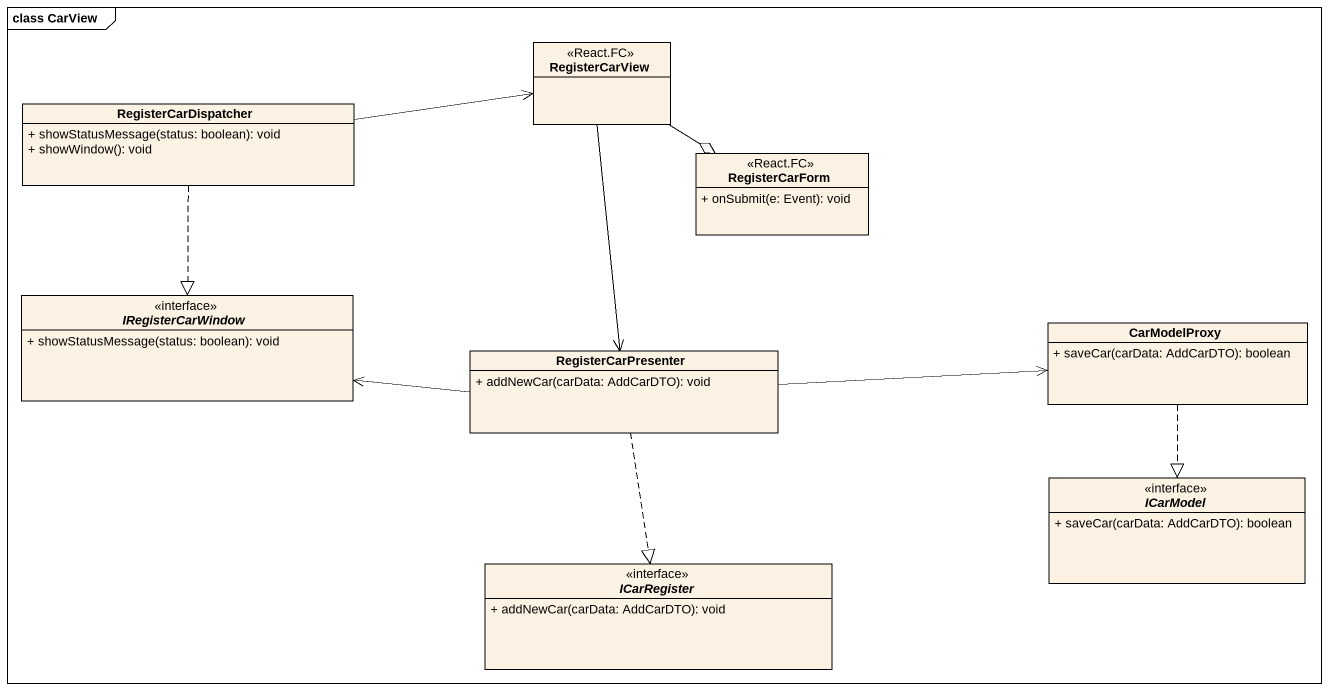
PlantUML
@startuml
mainframe class CarView
hide circle
hide empty members
skinparam classAttributeIconSize 0
class RegisterCarView <<React.FC>>
class RegisterCarDispatcher {
  + showStatusMessage(status: boolean): void
  + showWindow(): void
}
class RegisterCarForm <<React.FC>> {
  + onSubmit(e: Event): void
}
interface IRegisterCarWindow {
  + showStatusMessage(status: boolean): void
}
class CarModelProxy {
  + saveCar(carData: AddCarDTO): boolean
}
class RegisterCarPresenter {
  + addNewCar(carData: AddCarDTO): void
}
interface ICarModel {
  + saveCar(carData: AddCarDTO): boolean
}
interface ICarRegister {
  + addNewCar(carData: AddCarDTO): void
}
RegisterCarView --o RegisterCarForm
RegisterCarView --> RegisterCarPresenter
RegisterCarDispatcher -right-> RegisterCarView
RegisterCarDispatcher ..|> IRegisterCarWindow
CarModelProxy ..|> ICarModel
RegisterCarPresenter -left-> IRegisterCarWindow
RegisterCarPresenter -right-> CarModelProxy
RegisterCarPresenter ..|> ICarRegister
@enduml
